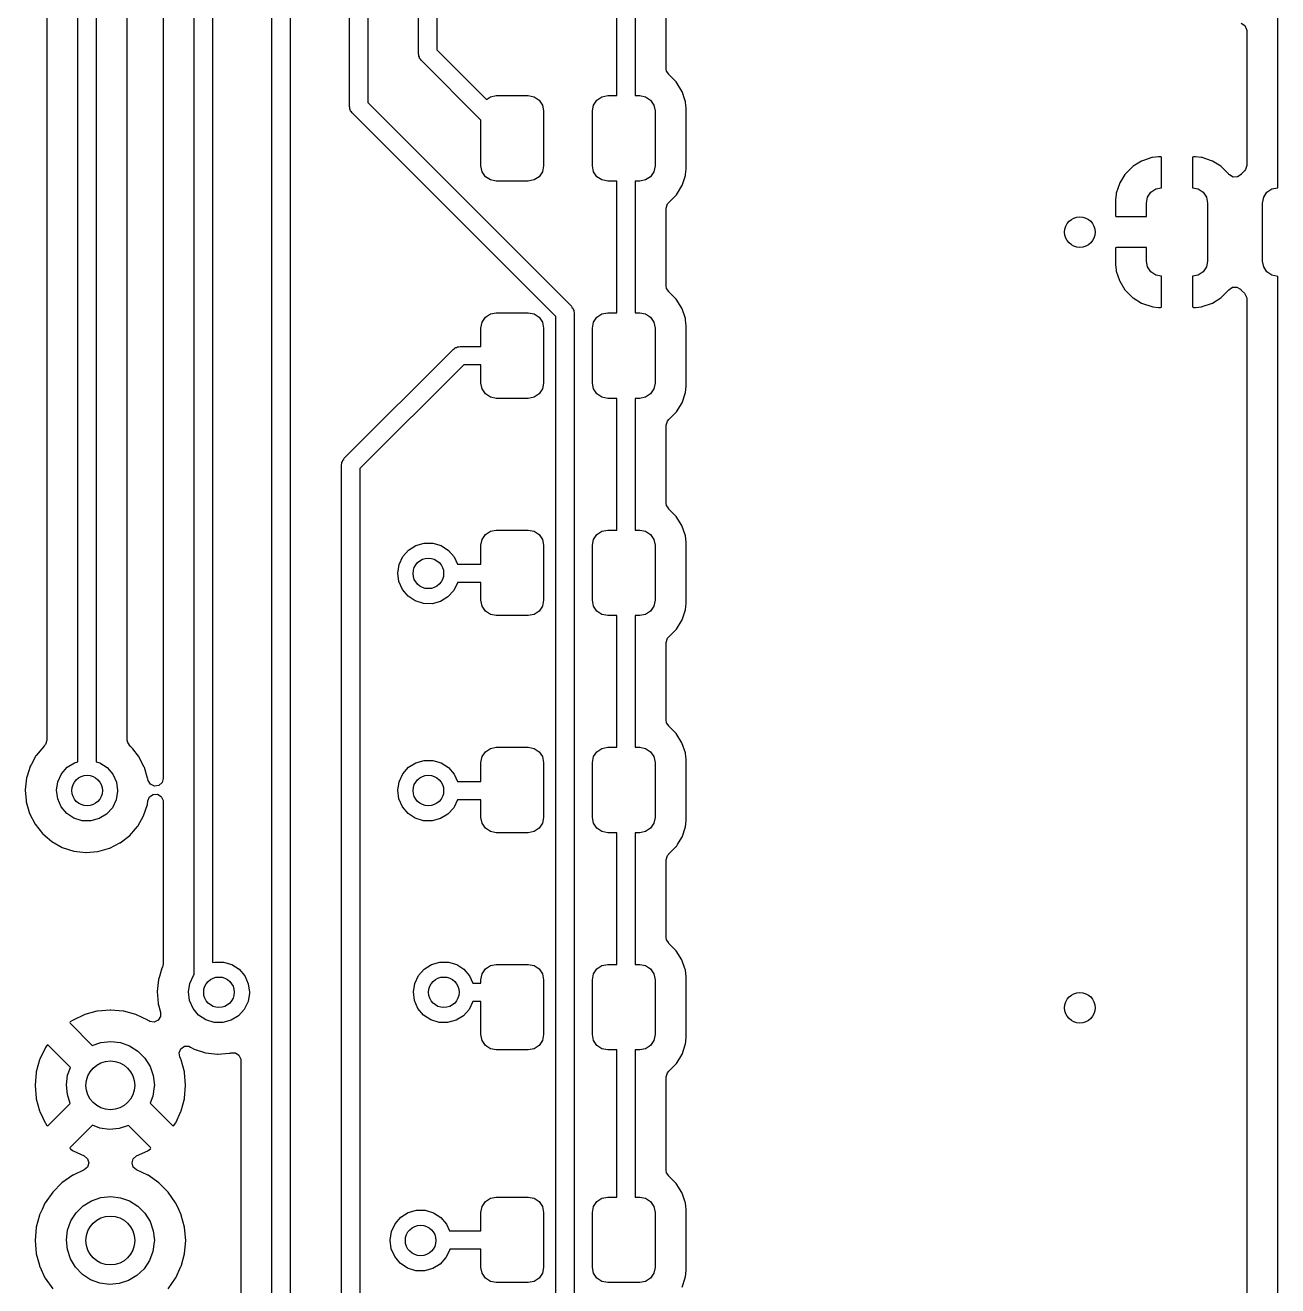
# Model space of a CAD drawing. Extents: x 41 to 172, y -227 to -42.
# Drawn here: x 83.7 to 104.2, y -174.73 to -154.09 of the extents above; entities that cross this region are included whole.
import ezdxf

# ---------------------------------------------------------------- set-up
doc = ezdxf.new("R2010")
doc.units = 0
doc.layers.add('BLACK', color=7, linetype='CONTINUOUS')

msp = doc.modelspace()

# ---------------------------------------------------------------- linework, layer by layer
at = {"layer": 'BLACK', "linetype": 'CONTINUOUS'}
for p, q in [((87.734, -183.261), (87.734, -127.253)), ((88.034, -127.283), (88.034, -183.199)), ((89.004, -155.423), (89.004, -131.051)), ((89.304, -130.967), (89.304, -155.36)), ((84.559, -166.152), (84.559, -134.584)), ((84.859, -134.584), (84.859, -166.152)), ((84.0505, -134.934), (84.0505, -165.799)), ((85.3675, -165.801), (85.3675, -134.937)), ((86.464, -169.636), (86.464, -136.3)), ((86.764, -136.385), (86.764, -169.441)), ((85.9555, -136.567), (85.9555, -166.425)), ((104.205, -156.755), (104.205, -149.619)), ((90.134, -154.559), (90.134, -151.772)), ((90.434, -151.71), (90.434, -154.497)), ((93.383, -155.246), (93.383, -153.09)), ((93.683, -153.09), (93.683, -155.246)), ((94.1915, -154.805), (94.1915, -153.531)), ((103.606, -154.059), (103.666, -154.098)), ((103.666, -154.098), (103.695, -154.162)), ((103.695, -154.162), (103.697, -154.18)), ((103.697, -154.18), (103.697, -156.389)), ((90.1391, -154.579), (90.134, -154.559)), ((90.1391, -154.598), (90.1391, -154.579)), ((90.434, -154.497), (91.246, -155.309)), ((90.149, -154.615), (90.1391, -154.598)), ((90.1541, -154.634), (90.149, -154.615)), ((90.168, -154.648), (90.1541, -154.634)), ((90.1779, -154.666), (90.168, -154.648)), ((91.158, -155.646), (90.1779, -154.666)), ((94.1983, -154.846), (94.1915, -154.805)), ((94.2329, -154.895), (94.1983, -154.846)), ((94.2313, -154.897), (94.2329, -154.895)), ((94.3565, -155.022), (94.2313, -154.897)), ((94.4496, -155.172), (94.3565, -155.022)), ((94.4519, -155.179), (94.4496, -155.172)), ((94.498, -155.317), (94.4519, -155.179)), ((89.304, -155.36), (92.6386, -158.695)), ((91.246, -155.309), (91.3123, -155.265)), ((91.3123, -155.265), (91.408, -155.246)), ((91.408, -155.246), (91.933, -155.246)), ((91.933, -155.246), (92.0287, -155.265)), ((92.0287, -155.265), (92.1098, -155.319)), ((92.1098, -155.319), (92.164, -155.4)), ((92.164, -155.4), (92.183, -155.496)), ((92.983, -155.496), (93.002, -155.4)), ((93.002, -155.4), (93.0562, -155.319)), ((93.0562, -155.319), (93.1373, -155.265)), ((93.1373, -155.265), (93.233, -155.246)), ((93.233, -155.246), (93.383, -155.246)), ((93.683, -155.246), (93.758, -155.246)), ((93.758, -155.246), (93.8537, -155.265)), ((93.8537, -155.265), (93.9348, -155.319)), ((93.9348, -155.319), (93.989, -155.4)), ((93.989, -155.4), (94.008, -155.496)), ((94.5055, -155.34), (94.498, -155.317)), ((94.5062, -155.347), (94.5055, -155.34)), ((94.5133, -155.414), (94.5062, -155.347)), ((94.5062, -155.347), (94.5062, -155.347)), ((89.0091, -155.442), (89.004, -155.423)), ((89.0091, -155.461), (89.0091, -155.442)), ((89.019, -155.479), (89.0091, -155.461)), ((89.0241, -155.498), (89.019, -155.479)), ((89.0381, -155.512), (89.0241, -155.498)), ((89.0479, -155.529), (89.0381, -155.512)), ((92.3825, -158.863), (89.0479, -155.529)), ((92.183, -155.496), (92.183, -156.396)), ((92.983, -156.396), (92.983, -155.496)), ((94.008, -155.496), (94.008, -156.396)), ((94.5165, -155.446), (94.5133, -155.414)), ((94.5165, -156.446), (94.5165, -155.446)), ((91.158, -156.396), (91.158, -155.646)), ((91.177, -156.492), (91.158, -156.396)), ((92.183, -156.396), (92.164, -156.492)), ((93.002, -156.492), (92.983, -156.396)), ((94.008, -156.396), (93.989, -156.492)), ((101.826, -156.412), (101.711, -156.527)), ((101.837, -156.403), (101.826, -156.412)), ((101.975, -156.318), (101.837, -156.403)), ((101.988, -156.312), (101.975, -156.318)), ((102.142, -156.26), (101.988, -156.312)), ((102.156, -156.257), (102.142, -156.26)), ((102.251, -156.247), (102.156, -156.257)), ((102.258, -156.247), (102.251, -156.247)), ((102.287, -156.247), (102.258, -156.247)), ((102.295, -156.249), (102.287, -156.247)), ((102.297, -156.25), (102.295, -156.249)), ((102.301, -156.265), (102.297, -156.25)), ((102.301, -156.756), (102.301, -156.265)), ((102.811, -156.253), (102.809, -156.261)), ((102.809, -156.261), (102.809, -156.756)), ((102.812, -156.251), (102.811, -156.253)), ((102.827, -156.247), (102.812, -156.251)), ((102.852, -156.247), (102.827, -156.247)), ((102.859, -156.247), (102.852, -156.247)), ((102.953, -156.257), (102.859, -156.247)), ((102.966, -156.26), (102.953, -156.257)), ((103.121, -156.311), (102.966, -156.26)), ((103.134, -156.317), (103.121, -156.311)), ((103.272, -156.402), (103.134, -156.317)), ((103.283, -156.411), (103.272, -156.402)), ((103.398, -156.526), (103.283, -156.411)), ((103.697, -156.389), (103.676, -156.457)), ((91.2312, -156.573), (91.177, -156.492)), ((91.3123, -156.627), (91.2312, -156.573)), ((91.408, -156.646), (91.3123, -156.627)), ((91.933, -156.646), (91.408, -156.646)), ((92.0287, -156.627), (91.933, -156.646)), ((92.1098, -156.573), (92.0287, -156.627)), ((92.164, -156.492), (92.1098, -156.573)), ((93.0562, -156.573), (93.002, -156.492)), ((93.1373, -156.627), (93.0562, -156.573)), ((93.233, -156.646), (93.1373, -156.627)), ((93.383, -156.646), (93.233, -156.646)), ((93.383, -158.802), (93.383, -156.646)), ((93.758, -156.646), (93.683, -156.646)), ((93.683, -156.646), (93.683, -158.802)), ((93.8537, -156.627), (93.758, -156.646)), ((93.9348, -156.573), (93.8537, -156.627)), ((93.989, -156.492), (93.9348, -156.573)), ((94.4501, -156.719), (94.5058, -156.551)), ((94.5058, -156.551), (94.5072, -156.537)), ((94.5072, -156.537), (94.5162, -156.45)), ((94.5162, -156.45), (94.5165, -156.446)), ((101.702, -156.538), (101.617, -156.676)), ((101.711, -156.527), (101.702, -156.538)), ((103.406, -156.536), (103.398, -156.526)), ((103.413, -156.544), (103.406, -156.536)), ((103.475, -156.58), (103.413, -156.544)), ((103.546, -156.577), (103.475, -156.58)), ((103.603, -156.536), (103.546, -156.577)), ((103.606, -156.532), (103.603, -156.536)), ((103.66, -156.478), (103.606, -156.532)), ((103.676, -156.457), (103.66, -156.478)), ((94.3573, -156.869), (94.3739, -156.842)), ((94.3739, -156.842), (94.4463, -156.725)), ((94.4463, -156.725), (94.4501, -156.719)), ((94.4463, -156.725), (94.4463, -156.725)), ((101.56, -156.844), (101.557, -156.857)), ((101.611, -156.689), (101.56, -156.844)), ((101.617, -156.676), (101.611, -156.689)), ((102.074, -156.909), (102.128, -156.828)), ((102.128, -156.828), (102.209, -156.774)), ((102.209, -156.774), (102.301, -156.756)), ((102.809, -156.756), (102.901, -156.774)), ((102.901, -156.774), (102.982, -156.828)), ((102.982, -156.828), (103.036, -156.909)), ((103.974, -156.909), (104.028, -156.828)), ((104.028, -156.828), (104.109, -156.774)), ((104.109, -156.774), (104.205, -156.755)), ((94.1915, -157.087), (94.2115, -157.019)), ((94.2115, -157.019), (94.2329, -156.995)), ((94.2323, -156.994), (94.3521, -156.874)), ((94.2329, -156.995), (94.2323, -156.994)), ((94.3521, -156.874), (94.3573, -156.869)), ((101.557, -156.857), (101.547, -156.951)), ((101.547, -156.951), (101.547, -156.958)), ((101.547, -156.958), (101.547, -157.208)), ((102.055, -157.005), (102.074, -156.909)), ((102.055, -157.226), (102.055, -157.005)), ((103.036, -156.909), (103.055, -157.005)), ((103.055, -157.005), (103.055, -157.955)), ((103.955, -157.005), (103.974, -156.909)), ((103.955, -157.955), (103.955, -157.005)), ((94.1915, -158.361), (94.1915, -157.087)), ((101.547, -157.208), (101.551, -157.223)), ((101.551, -157.223), (101.553, -157.224)), ((101.553, -157.224), (101.561, -157.226)), ((101.561, -157.226), (102.055, -157.226)), ((101.549, -157.74), (101.547, -157.748)), ((101.547, -157.748), (101.547, -158.002)), ((101.55, -157.738), (101.549, -157.74)), ((101.565, -157.734), (101.55, -157.738)), ((102.055, -157.734), (101.565, -157.734)), ((102.055, -157.955), (102.055, -157.734)), ((101.547, -158.002), (101.547, -158.009)), ((101.547, -158.009), (101.557, -158.104)), ((102.074, -158.051), (102.055, -157.955)), ((102.128, -158.132), (102.074, -158.051)), ((103.036, -158.051), (102.982, -158.132)), ((103.055, -157.955), (103.036, -158.051)), ((103.974, -158.051), (103.955, -157.955)), ((104.028, -158.132), (103.974, -158.051)), ((101.557, -158.104), (101.56, -158.118)), ((101.56, -158.118), (101.612, -158.272)), ((101.612, -158.272), (101.618, -158.285)), ((101.618, -158.285), (101.703, -158.423)), ((102.209, -158.186), (102.128, -158.132)), ((102.301, -158.204), (102.209, -158.186)), ((102.301, -158.699), (102.301, -158.204)), ((102.901, -158.186), (102.809, -158.204)), ((102.809, -158.204), (102.809, -158.695)), ((102.982, -158.132), (102.901, -158.186)), ((104.109, -158.186), (104.028, -158.132)), ((104.205, -158.205), (104.109, -158.186)), ((104.205, -179.047), (104.205, -158.205)), ((94.1983, -158.402), (94.1915, -158.361)), ((94.2329, -158.451), (94.1983, -158.402)), ((94.2313, -158.453), (94.2329, -158.451)), ((94.3565, -158.578), (94.2313, -158.453)), ((101.703, -158.423), (101.712, -158.434)), ((101.712, -158.434), (101.827, -158.549)), ((103.284, -158.548), (103.399, -158.433)), ((103.399, -158.433), (103.406, -158.424)), ((103.406, -158.424), (103.464, -158.383)), ((103.464, -158.383), (103.535, -158.38)), ((103.535, -158.38), (103.596, -158.416)), ((103.596, -158.416), (103.603, -158.423)), ((103.603, -158.423), (103.607, -158.429)), ((103.607, -158.429), (103.612, -158.435)), ((103.612, -158.435), (103.66, -158.482)), ((103.66, -158.482), (103.694, -158.545)), ((92.6386, -158.695), (92.6485, -158.712)), ((94.4496, -158.728), (94.3565, -158.578)), ((101.827, -158.549), (101.838, -158.558)), ((101.838, -158.558), (101.976, -158.643)), ((101.976, -158.643), (101.989, -158.649)), ((101.989, -158.649), (102.144, -158.7)), ((102.144, -158.7), (102.157, -158.703)), ((102.157, -158.703), (102.251, -158.713)), ((102.283, -158.713), (102.298, -158.709)), ((102.298, -158.709), (102.299, -158.707)), ((102.299, -158.707), (102.301, -158.699)), ((102.809, -158.695), (102.813, -158.71)), ((102.813, -158.71), (102.815, -158.711)), ((102.859, -158.713), (102.954, -158.703)), ((102.954, -158.703), (102.968, -158.7)), ((102.968, -158.7), (103.122, -158.648)), ((103.122, -158.648), (103.135, -158.642)), ((103.135, -158.642), (103.273, -158.557)), ((103.273, -158.557), (103.284, -158.548)), ((103.694, -158.545), (103.697, -158.571)), ((103.697, -158.571), (103.697, -178.296)), ((91.177, -158.956), (91.2312, -158.875)), ((91.2312, -158.875), (91.3123, -158.821)), ((91.3123, -158.821), (91.408, -158.802)), ((91.408, -158.802), (91.933, -158.802)), ((91.933, -158.802), (92.0287, -158.821)), ((92.0287, -158.821), (92.1098, -158.875)), ((92.1098, -158.875), (92.164, -158.956)), ((92.3825, -175.718), (92.3825, -158.863)), ((92.6485, -158.712), (92.6624, -158.726)), ((92.6624, -158.726), (92.6675, -158.745)), ((92.6675, -158.745), (92.6774, -158.762)), ((92.6774, -158.762), (92.6774, -158.782)), ((92.6774, -158.782), (92.6825, -158.801)), ((92.6825, -158.801), (92.6825, -175.655)), ((93.002, -158.956), (93.0562, -158.875)), ((93.0562, -158.875), (93.1373, -158.821)), ((93.1373, -158.821), (93.233, -158.802)), ((93.233, -158.802), (93.383, -158.802)), ((93.683, -158.802), (93.758, -158.802)), ((93.758, -158.802), (93.8537, -158.821)), ((93.8537, -158.821), (93.9348, -158.875)), ((93.9348, -158.875), (93.989, -158.956)), ((94.4519, -158.735), (94.4496, -158.728)), ((94.5002, -158.88), (94.4519, -158.735)), ((94.5055, -158.896), (94.5002, -158.88)), ((94.5062, -158.903), (94.5055, -158.896)), ((94.5146, -158.983), (94.5062, -158.903)), ((94.5062, -158.903), (94.5062, -158.903)), ((102.251, -158.713), (102.258, -158.713)), ((102.258, -158.713), (102.283, -158.713)), ((102.815, -158.711), (102.823, -158.713)), ((102.823, -158.713), (102.852, -158.713)), ((102.852, -158.713), (102.859, -158.713)), ((91.158, -159.052), (91.177, -158.956)), ((91.158, -159.352), (91.158, -159.052)), ((92.164, -158.956), (92.183, -159.052)), ((92.183, -159.052), (92.183, -159.952)), ((92.983, -159.052), (93.002, -158.956)), ((92.983, -159.952), (92.983, -159.052)), ((93.989, -158.956), (94.008, -159.052)), ((94.008, -159.052), (94.008, -159.952)), ((94.5165, -159.002), (94.5146, -158.983)), ((94.5165, -160.002), (94.5165, -159.002)), ((88.9209, -161.184), (90.7089, -159.396)), ((90.7089, -159.396), (90.726, -159.386)), ((90.726, -159.386), (90.74, -159.372)), ((90.74, -159.372), (90.7591, -159.367)), ((90.7591, -159.367), (90.7762, -159.357)), ((90.7762, -159.357), (90.7959, -159.357)), ((90.7959, -159.357), (90.815, -159.352)), ((90.815, -159.352), (91.158, -159.352)), ((90.8771, -159.652), (89.177, -161.352)), ((91.158, -159.652), (90.8771, -159.652)), ((91.158, -159.952), (91.158, -159.652)), ((91.177, -160.048), (91.158, -159.952)), ((91.2312, -160.129), (91.177, -160.048)), ((91.3123, -160.183), (91.2312, -160.129)), ((92.1098, -160.129), (92.0287, -160.183)), ((92.164, -160.048), (92.1098, -160.129)), ((92.183, -159.952), (92.164, -160.048)), ((93.002, -160.048), (92.983, -159.952)), ((93.0562, -160.129), (93.002, -160.048)), ((93.1373, -160.183), (93.0562, -160.129)), ((93.9348, -160.129), (93.8537, -160.183)), ((93.989, -160.048), (93.9348, -160.129)), ((94.008, -159.952), (93.989, -160.048)), ((94.4501, -160.275), (94.5058, -160.107)), ((94.5058, -160.107), (94.5165, -160.002)), ((91.408, -160.202), (91.3123, -160.183)), ((91.933, -160.202), (91.408, -160.202)), ((92.0287, -160.183), (91.933, -160.202)), ((93.233, -160.202), (93.1373, -160.183)), ((93.383, -160.202), (93.233, -160.202)), ((93.383, -162.358), (93.383, -160.202)), ((93.758, -160.202), (93.683, -160.202)), ((93.683, -160.202), (93.683, -162.358)), ((93.8537, -160.183), (93.758, -160.202)), ((94.3573, -160.425), (94.4501, -160.275)), ((94.2115, -160.575), (94.2329, -160.551)), ((94.2323, -160.55), (94.3521, -160.43)), ((94.2329, -160.551), (94.2323, -160.55)), ((94.3521, -160.43), (94.3573, -160.425)), ((94.1915, -160.643), (94.2115, -160.575)), ((94.1915, -161.917), (94.1915, -160.643)), ((88.9111, -161.201), (88.9209, -161.184)), ((88.877, -161.29), (88.8821, -161.271)), ((88.877, -178.344), (88.877, -161.29)), ((88.8821, -161.251), (88.892, -161.234)), ((88.8821, -161.271), (88.8821, -161.251)), ((88.892, -161.234), (88.8971, -161.215)), ((88.8971, -161.215), (88.9111, -161.201)), ((89.177, -161.352), (89.177, -178.344)), ((94.1983, -161.958), (94.1915, -161.917)), ((94.2329, -162.007), (94.1983, -161.958)), ((94.2313, -162.009), (94.2329, -162.007)), ((94.3565, -162.134), (94.2313, -162.009)), ((94.4496, -162.284), (94.3565, -162.134)), ((91.2312, -162.431), (91.3123, -162.377)), ((91.3123, -162.377), (91.408, -162.358)), ((91.408, -162.358), (91.933, -162.358)), ((91.933, -162.358), (92.0287, -162.377)), ((92.0287, -162.377), (92.1098, -162.431)), ((93.0562, -162.431), (93.1373, -162.377)), ((93.1373, -162.377), (93.233, -162.358)), ((93.233, -162.358), (93.383, -162.358)), ((93.683, -162.358), (93.758, -162.358)), ((93.758, -162.358), (93.8537, -162.377)), ((93.8537, -162.377), (93.9348, -162.431)), ((94.5055, -162.452), (94.4496, -162.284)), ((89.9729, -162.687), (90.0928, -162.612)), ((90.0928, -162.612), (90.2291, -162.573)), ((90.2291, -162.573), (90.3709, -162.573)), ((90.3709, -162.573), (90.5067, -162.614)), ((90.5067, -162.614), (90.6257, -162.691)), ((91.158, -162.608), (91.177, -162.512)), ((91.158, -162.918), (91.158, -162.608)), ((91.177, -162.512), (91.2312, -162.431)), ((92.1098, -162.431), (92.164, -162.512)), ((92.164, -162.512), (92.183, -162.608)), ((92.183, -162.608), (92.183, -163.508)), ((92.983, -162.608), (93.002, -162.512)), ((92.983, -163.508), (92.983, -162.608)), ((93.002, -162.512), (93.0562, -162.431)), ((93.9348, -162.431), (93.989, -162.512)), ((93.989, -162.512), (94.008, -162.608)), ((94.008, -162.608), (94.008, -163.508)), ((94.5165, -162.558), (94.5055, -162.452)), ((94.5165, -163.558), (94.5165, -162.558)), ((89.8188, -162.922), (89.8791, -162.793)), ((89.8791, -162.793), (89.9729, -162.687)), ((90.6257, -162.691), (90.7182, -162.799)), ((90.7182, -162.799), (90.7725, -162.918)), ((89.797, -163.062), (89.8188, -162.922)), ((90.7725, -162.918), (91.158, -162.918)), ((89.8154, -163.202), (89.797, -163.062)), ((89.8725, -163.332), (89.8154, -163.202)), ((90.7733, -163.22), (90.7115, -163.348)), ((90.7737, -163.218), (90.7733, -163.22)), ((91.158, -163.218), (90.7737, -163.218)), ((91.158, -163.508), (91.158, -163.218)), ((89.9637, -163.441), (89.8725, -163.332)), ((90.0817, -163.519), (89.9637, -163.441)), ((90.6164, -163.453), (90.4956, -163.527)), ((90.7115, -163.348), (90.6164, -163.453)), ((90.2171, -163.562), (90.0817, -163.519)), ((90.3588, -163.564), (90.2171, -163.562)), ((90.4956, -163.527), (90.3588, -163.564)), ((91.177, -163.604), (91.158, -163.508)), ((91.2312, -163.685), (91.177, -163.604)), ((92.164, -163.604), (92.1098, -163.685)), ((92.183, -163.508), (92.164, -163.604)), ((93.002, -163.604), (92.983, -163.508)), ((93.0562, -163.685), (93.002, -163.604)), ((93.989, -163.604), (93.9348, -163.685)), ((94.008, -163.508), (93.989, -163.604)), ((94.4501, -163.831), (94.5058, -163.663)), ((94.5058, -163.663), (94.5165, -163.558)), ((91.3123, -163.739), (91.2312, -163.685)), ((91.408, -163.758), (91.3123, -163.739)), ((91.933, -163.758), (91.408, -163.758)), ((92.0287, -163.739), (91.933, -163.758)), ((92.1098, -163.685), (92.0287, -163.739)), ((93.1373, -163.739), (93.0562, -163.685)), ((93.233, -163.758), (93.1373, -163.739)), ((93.383, -163.758), (93.233, -163.758)), ((93.383, -165.914), (93.383, -163.758)), ((93.758, -163.758), (93.683, -163.758)), ((93.683, -163.758), (93.683, -165.914)), ((93.8537, -163.739), (93.758, -163.758)), ((93.9348, -163.685), (93.8537, -163.739)), ((94.3573, -163.981), (94.4501, -163.831)), ((94.2323, -164.106), (94.3521, -163.986)), ((94.3521, -163.986), (94.3573, -163.981)), ((94.1915, -164.199), (94.2115, -164.131)), ((94.1915, -165.473), (94.1915, -164.199)), ((94.2115, -164.131), (94.2329, -164.107)), ((94.2329, -164.107), (94.2323, -164.106)), ((94.1983, -165.514), (94.1915, -165.473)), ((94.2329, -165.563), (94.1983, -165.514)), ((94.2313, -165.565), (94.2329, -165.563)), ((94.3565, -165.69), (94.2313, -165.565)), ((94.4496, -165.84), (94.3565, -165.69)), ((84, -165.9), (83.8728, -166.051)), ((84.0048, -165.896), (84, -165.9)), ((84.0092, -165.892), (84.0048, -165.896)), ((84.0305, -165.867), (84.0087, -165.891)), ((84.0087, -165.891), (84.0092, -165.892)), ((84.0505, -165.799), (84.0305, -165.867)), ((85.3734, -165.839), (85.3675, -165.801)), ((85.4132, -165.898), (85.3734, -165.839)), ((85.4187, -165.902), (85.4132, -165.898)), ((85.4281, -165.91), (85.4187, -165.902)), ((85.432, -165.915), (85.4281, -165.91)), ((85.4554, -165.943), (85.432, -165.915)), ((85.432, -165.915), (85.432, -165.915)), ((91.2312, -165.987), (91.3123, -165.933)), ((91.3123, -165.933), (91.408, -165.914)), ((91.408, -165.914), (91.933, -165.914)), ((91.933, -165.914), (92.0287, -165.933)), ((92.0287, -165.933), (92.1098, -165.987)), ((93.0562, -165.987), (93.1373, -165.933)), ((93.1373, -165.933), (93.233, -165.914)), ((93.233, -165.914), (93.383, -165.914)), ((93.683, -165.914), (93.758, -165.914)), ((93.758, -165.914), (93.8537, -165.933)), ((93.8537, -165.933), (93.9348, -165.987)), ((94.5055, -166.008), (94.4496, -165.84)), ((83.8699, -166.057), (83.7911, -166.2)), ((83.8728, -166.051), (83.8699, -166.057)), ((83.8699, -166.057), (83.8699, -166.057)), ((85.5531, -166.063), (85.4554, -165.943)), ((85.6459, -166.238), (85.5531, -166.063)), ((90.0928, -166.168), (90.2291, -166.129)), ((90.2291, -166.129), (90.3709, -166.129)), ((90.3709, -166.129), (90.5067, -166.17)), ((91.158, -166.164), (91.177, -166.068)), ((91.177, -166.068), (91.2312, -165.987)), ((92.1098, -165.987), (92.164, -166.068)), ((92.164, -166.068), (92.183, -166.164)), ((92.983, -166.164), (93.002, -166.068)), ((93.002, -166.068), (93.0562, -165.987)), ((93.9348, -165.987), (93.989, -166.068)), ((93.989, -166.068), (94.008, -166.164)), ((94.5062, -166.015), (94.5055, -166.008)), ((94.5113, -166.063), (94.5062, -166.015)), ((94.5062, -166.015), (94.5062, -166.015)), ((94.5165, -166.114), (94.5113, -166.063)), ((94.5165, -167.114), (94.5165, -166.114)), ((83.7757, -166.231), (83.7264, -166.386)), ((83.7776, -166.225), (83.7757, -166.231)), ((83.7757, -166.231), (83.7757, -166.231)), ((83.7911, -166.2), (83.7776, -166.225)), ((84.2911, -166.349), (84.3849, -166.243)), ((84.3849, -166.243), (84.5048, -166.168)), ((84.5048, -166.168), (84.559, -166.152)), ((84.859, -166.152), (84.9187, -166.17)), ((84.9187, -166.17), (85.0377, -166.247)), ((85.0377, -166.247), (85.1302, -166.355)), ((85.6477, -166.244), (85.6459, -166.238)), ((85.7005, -166.419), (85.6477, -166.244)), ((89.8791, -166.349), (89.9729, -166.243)), ((89.9729, -166.243), (90.0928, -166.168)), ((90.5067, -166.17), (90.6257, -166.247)), ((90.6257, -166.247), (90.7182, -166.355)), ((91.158, -166.474), (91.158, -166.164)), ((92.183, -166.164), (92.183, -167.064)), ((92.983, -167.064), (92.983, -166.164)), ((94.008, -166.164), (94.008, -167.064)), ((83.7178, -166.413), (83.6957, -166.61)), ((83.7264, -166.386), (83.7178, -166.413)), ((84.209, -166.618), (84.2308, -166.478)), ((84.2308, -166.478), (84.2911, -166.349)), ((85.1302, -166.355), (85.1889, -166.484)), ((85.1889, -166.484), (85.209, -166.624)), ((85.7031, -166.427), (85.7005, -166.419)), ((85.7037, -166.433), (85.7031, -166.427)), ((85.7041, -166.438), (85.7037, -166.433)), ((85.7037, -166.433), (85.7037, -166.433)), ((85.7086, -166.461), (85.7041, -166.438)), ((85.747, -166.521), (85.7086, -166.461)), ((85.8116, -166.55), (85.747, -166.521)), ((85.8818, -166.54), (85.8116, -166.55)), ((85.9355, -166.493), (85.8818, -166.54)), ((85.9555, -166.425), (85.9355, -166.493)), ((89.797, -166.618), (89.8188, -166.478)), ((89.8188, -166.478), (89.8791, -166.349)), ((90.7182, -166.355), (90.7725, -166.474)), ((90.7725, -166.474), (91.158, -166.474)), ((83.6957, -166.61), (83.6969, -166.624)), ((83.6969, -166.624), (83.7102, -166.782)), ((84.2274, -166.758), (84.209, -166.618)), ((84.2845, -166.888), (84.2274, -166.758)), ((85.2089, -166.636), (85.1853, -166.776)), ((85.209, -166.624), (85.2089, -166.636)), ((85.7045, -166.791), (85.7329, -166.726)), ((85.7329, -166.726), (85.7919, -166.686)), ((85.7919, -166.686), (85.8629, -166.685)), ((85.8629, -166.685), (85.9233, -166.722)), ((85.9233, -166.722), (85.9539, -166.786)), ((89.8154, -166.758), (89.797, -166.618)), ((89.8725, -166.888), (89.8154, -166.758)), ((83.7102, -166.782), (83.7123, -166.807)), ((83.7123, -166.807), (83.7668, -166.997)), ((84.3757, -166.997), (84.2845, -166.888)), ((85.1235, -166.904), (85.0284, -167.009)), ((85.1853, -166.776), (85.1235, -166.904)), ((85.6348, -167.036), (85.6972, -166.849)), ((85.6972, -166.849), (85.7045, -166.791)), ((85.9539, -166.786), (85.9555, -166.807)), ((85.9555, -166.807), (85.9555, -169.46)), ((89.9637, -166.997), (89.8725, -166.888)), ((90.7115, -166.904), (90.6164, -167.009)), ((90.7733, -166.776), (90.7115, -166.904)), ((90.7737, -166.774), (90.7733, -166.776)), ((91.158, -166.774), (90.7737, -166.774)), ((91.158, -167.064), (91.158, -166.774)), ((83.7668, -166.997), (83.8572, -167.173)), ((84.4937, -167.075), (84.3757, -166.997)), ((84.6291, -167.118), (84.4937, -167.075)), ((84.7708, -167.12), (84.6291, -167.118)), ((84.9076, -167.083), (84.7708, -167.12)), ((85.0284, -167.009), (84.9076, -167.083)), ((85.5371, -167.208), (85.6348, -167.036)), ((90.0817, -167.075), (89.9637, -166.997)), ((90.2171, -167.118), (90.0817, -167.075)), ((90.3588, -167.12), (90.2171, -167.118)), ((90.4956, -167.083), (90.3588, -167.12)), ((90.6164, -167.009), (90.4956, -167.083)), ((91.177, -167.16), (91.158, -167.064)), ((91.2312, -167.241), (91.177, -167.16)), ((92.164, -167.16), (92.1098, -167.241)), ((92.183, -167.064), (92.164, -167.16)), ((93.002, -167.16), (92.983, -167.064)), ((93.0562, -167.241), (93.002, -167.16)), ((93.989, -167.16), (93.9348, -167.241)), ((94.008, -167.064), (93.989, -167.16)), ((94.5058, -167.219), (94.5165, -167.114)), ((83.8572, -167.173), (83.98, -167.328)), ((83.98, -167.328), (83.9847, -167.332)), ((83.9847, -167.332), (83.9847, -167.332)), ((83.9847, -167.332), (84.0564, -167.393)), ((85.252, -167.48), (85.4078, -167.358)), ((85.4078, -167.358), (85.5015, -167.249)), ((85.5015, -167.249), (85.533, -167.213)), ((85.533, -167.213), (85.5331, -167.213)), ((85.5331, -167.213), (85.5371, -167.208)), ((91.3123, -167.295), (91.2312, -167.241)), ((91.408, -167.314), (91.3123, -167.295)), ((91.933, -167.314), (91.408, -167.314)), ((92.0287, -167.295), (91.933, -167.314)), ((92.1098, -167.241), (92.0287, -167.295)), ((93.1373, -167.295), (93.0562, -167.241)), ((93.233, -167.314), (93.1373, -167.295)), ((93.383, -167.314), (93.233, -167.314)), ((93.383, -169.47), (93.383, -167.314)), ((93.758, -167.314), (93.683, -167.314)), ((93.683, -167.314), (93.683, -169.47)), ((93.8537, -167.295), (93.758, -167.314)), ((93.9348, -167.241), (93.8537, -167.295)), ((94.4501, -167.387), (94.5058, -167.219)), ((84.0564, -167.393), (84.1307, -167.456)), ((84.1307, -167.456), (84.3033, -167.553)), ((84.3033, -167.553), (84.4914, -167.614)), ((84.885, -167.622), (85.0755, -167.569)), ((85.0755, -167.569), (85.081, -167.566)), ((85.081, -167.566), (85.2465, -167.482)), ((85.081, -167.566), (85.081, -167.566)), ((85.2465, -167.482), (85.252, -167.48)), ((85.2465, -167.482), (85.2465, -167.482)), ((94.2323, -167.662), (94.3521, -167.542)), ((94.3521, -167.542), (94.3573, -167.537)), ((94.3573, -167.537), (94.3774, -167.505)), ((94.3774, -167.505), (94.4463, -167.393)), ((94.4463, -167.393), (94.4501, -167.387)), ((94.4463, -167.393), (94.4463, -167.393)), ((84.4914, -167.614), (84.6878, -167.637)), ((84.6878, -167.637), (84.6939, -167.637)), ((84.6939, -167.637), (84.8788, -167.622)), ((84.6939, -167.637), (84.6939, -167.637)), ((84.8788, -167.622), (84.8788, -167.622)), ((84.8788, -167.622), (84.885, -167.622)), ((94.1915, -167.755), (94.2115, -167.687)), ((94.1915, -169.029), (94.1915, -167.755)), ((94.2115, -167.687), (94.2329, -167.663)), ((94.2329, -167.663), (94.2323, -167.662)), ((94.1983, -169.07), (94.1915, -169.029)), ((94.2329, -169.119), (94.1983, -169.07)), ((94.2313, -169.121), (94.2329, -169.119)), ((94.3565, -169.246), (94.2313, -169.121)), ((86.764, -169.441), (86.8001, -169.431)), ((86.8001, -169.431), (86.9419, -169.431)), ((86.9419, -169.431), (87.0777, -169.472)), ((90.3468, -169.47), (90.4831, -169.431)), ((90.4831, -169.431), (90.6249, -169.431)), ((90.6249, -169.431), (90.7607, -169.472)), ((94.4496, -169.396), (94.3565, -169.246)), ((94.4593, -169.425), (94.4496, -169.396)), ((94.4911, -169.521), (94.4593, -169.425)), ((85.9347, -169.533), (85.8923, -169.666)), ((85.9366, -169.527), (85.9347, -169.533)), ((85.9347, -169.533), (85.9347, -169.533)), ((85.9399, -169.521), (85.9366, -169.527)), ((85.94, -169.52), (85.9399, -169.521)), ((85.942, -169.516), (85.94, -169.52)), ((85.9555, -169.46), (85.9413, -169.515)), ((85.9413, -169.515), (85.942, -169.516)), ((86.4501, -169.651), (86.464, -169.636)), ((87.0777, -169.472), (87.1967, -169.549)), ((87.1967, -169.549), (87.2892, -169.657)), ((90.1331, -169.651), (90.2269, -169.545)), ((90.2269, -169.545), (90.3468, -169.47)), ((90.7607, -169.472), (90.8797, -169.549)), ((90.8797, -169.549), (90.9722, -169.657)), ((91.158, -169.72), (91.177, -169.624)), ((91.177, -169.624), (91.2312, -169.543)), ((91.2312, -169.543), (91.3123, -169.489)), ((91.3123, -169.489), (91.408, -169.47)), ((91.408, -169.47), (91.933, -169.47)), ((91.933, -169.47), (92.0287, -169.489)), ((92.0287, -169.489), (92.1098, -169.543)), ((92.1098, -169.543), (92.164, -169.624)), ((92.164, -169.624), (92.183, -169.72)), ((92.983, -169.72), (93.002, -169.624)), ((93.002, -169.624), (93.0562, -169.543)), ((93.0562, -169.543), (93.1373, -169.489)), ((93.1373, -169.489), (93.233, -169.47)), ((93.233, -169.47), (93.383, -169.47)), ((93.683, -169.47), (93.758, -169.47)), ((93.758, -169.47), (93.8537, -169.489)), ((93.8537, -169.489), (93.9348, -169.543)), ((93.9348, -169.543), (93.989, -169.624)), ((93.989, -169.624), (94.008, -169.72)), ((94.5055, -169.564), (94.4911, -169.521)), ((94.5165, -169.67), (94.5055, -169.564)), ((85.8768, -169.715), (85.8547, -169.912)), ((85.8923, -169.666), (85.8768, -169.715)), ((86.368, -169.92), (86.3898, -169.78)), ((86.3898, -169.78), (86.4501, -169.651)), ((87.2892, -169.657), (87.3479, -169.786)), ((87.3479, -169.786), (87.368, -169.926)), ((90.051, -169.92), (90.0728, -169.78)), ((90.0728, -169.78), (90.1331, -169.651)), ((90.9722, -169.657), (91.0265, -169.776)), ((91.0265, -169.776), (91.158, -169.776)), ((91.158, -169.776), (91.158, -169.72)), ((92.183, -169.72), (92.183, -170.62)), ((92.983, -170.62), (92.983, -169.72)), ((94.008, -169.72), (94.008, -170.62)), ((94.5165, -170.67), (94.5165, -169.67)), ((85.8547, -169.912), (85.8713, -170.109)), ((86.3864, -170.06), (86.368, -169.92)), ((86.4435, -170.19), (86.3864, -170.06)), ((87.3679, -169.938), (87.3443, -170.078)), ((87.368, -169.926), (87.3679, -169.938)), ((90.0694, -170.06), (90.051, -169.92)), ((90.1265, -170.19), (90.0694, -170.06)), ((84.8706, -170.237), (84.6737, -170.29)), ((84.8814, -170.236), (84.8706, -170.237)), ((85.0845, -170.218), (84.8814, -170.236)), ((85.0955, -170.218), (85.0845, -170.218)), ((85.2986, -170.236), (85.0955, -170.218)), ((85.3094, -170.237), (85.2986, -170.236)), ((85.5063, -170.29), (85.3094, -170.237)), ((85.8713, -170.109), (85.873, -170.115)), ((85.873, -170.115), (85.9128, -170.254)), ((85.9128, -170.254), (85.9123, -170.325)), ((86.5347, -170.299), (86.4435, -170.19)), ((87.2825, -170.206), (87.1874, -170.311)), ((87.3443, -170.078), (87.2825, -170.206)), ((90.2177, -170.299), (90.1265, -170.19)), ((90.9655, -170.206), (90.8704, -170.311)), ((91.0273, -170.078), (90.9655, -170.206)), ((91.0277, -170.076), (91.0273, -170.078)), ((91.158, -170.076), (91.0277, -170.076)), ((91.158, -170.62), (91.158, -170.076)), ((84.4344, -170.41), (84.426, -170.42)), ((84.426, -170.42), (84.4331, -170.434)), ((84.4331, -170.434), (84.7941, -170.795)), ((84.4691, -170.386), (84.4344, -170.41)), ((84.4786, -170.38), (84.4691, -170.386)), ((84.6634, -170.294), (84.4786, -170.38)), ((84.6737, -170.29), (84.6634, -170.294)), ((85.5166, -170.294), (85.5063, -170.29)), ((85.7014, -170.38), (85.5166, -170.294)), ((85.7109, -170.386), (85.7014, -170.38)), ((85.7194, -170.392), (85.7109, -170.386)), ((85.7386, -170.403), (85.7194, -170.392)), ((85.8088, -170.413), (85.7386, -170.403)), ((85.8735, -170.384), (85.8088, -170.413)), ((85.9123, -170.325), (85.8735, -170.384)), ((86.6527, -170.377), (86.5347, -170.299)), ((86.7881, -170.42), (86.6527, -170.377)), ((86.9298, -170.422), (86.7881, -170.42)), ((87.0666, -170.385), (86.9298, -170.422)), ((87.1874, -170.311), (87.0666, -170.385)), ((90.3357, -170.377), (90.2177, -170.299)), ((90.4711, -170.42), (90.3357, -170.377)), ((90.6128, -170.422), (90.4711, -170.42)), ((90.7496, -170.385), (90.6128, -170.422)), ((90.8704, -170.311), (90.7496, -170.385)), ((91.177, -170.716), (91.158, -170.62)), ((92.183, -170.62), (92.164, -170.716)), ((93.002, -170.716), (92.983, -170.62)), ((94.008, -170.62), (93.989, -170.716)), ((94.5058, -170.775), (94.5165, -170.67)), ((84.0201, -170.839), (83.934, -171.023)), ((84.0256, -170.829), (84.0201, -170.839)), ((84.0494, -170.795), (84.0256, -170.829)), ((84.0614, -170.786), (84.0494, -170.795)), ((84.0731, -170.792), (84.0614, -170.786)), ((84.4359, -171.155), (84.0731, -170.792)), ((84.7941, -170.795), (84.9354, -170.747)), ((84.9354, -170.747), (85.095, -170.73)), ((85.095, -170.73), (85.2544, -170.749)), ((85.2544, -170.749), (85.4056, -170.803)), ((85.4056, -170.803), (85.5412, -170.889)), ((86.2176, -170.915), (86.2465, -170.85)), ((86.2465, -170.85), (86.306, -170.811)), ((86.306, -170.811), (86.377, -170.811)), ((86.377, -170.811), (86.4039, -170.822)), ((86.4039, -170.822), (86.4623, -170.855)), ((86.4623, -170.855), (86.6504, -170.916)), ((91.2312, -170.797), (91.177, -170.716)), ((91.3123, -170.851), (91.2312, -170.797)), ((91.408, -170.87), (91.3123, -170.851)), ((91.933, -170.87), (91.408, -170.87)), ((92.0287, -170.851), (91.933, -170.87)), ((92.1098, -170.797), (92.0287, -170.851)), ((92.164, -170.716), (92.1098, -170.797)), ((93.0562, -170.797), (93.002, -170.716)), ((93.1373, -170.851), (93.0562, -170.797)), ((93.233, -170.87), (93.1373, -170.851)), ((93.383, -170.87), (93.233, -170.87)), ((93.383, -173.28), (93.383, -170.87)), ((93.758, -170.87), (93.683, -170.87)), ((93.683, -170.87), (93.683, -173.28)), ((93.8537, -170.851), (93.758, -170.87)), ((93.9348, -170.797), (93.8537, -170.851)), ((93.989, -170.716), (93.9348, -170.797)), ((94.4501, -170.943), (94.5021, -170.786)), ((94.5021, -170.786), (94.5036, -170.781)), ((94.5036, -170.781), (94.5058, -170.775)), ((94.5036, -170.781), (94.5036, -170.781)), ((83.9302, -171.034), (83.8775, -171.231)), ((83.934, -171.023), (83.9302, -171.034)), ((85.5412, -170.889), (85.6543, -171.003)), ((85.6543, -171.003), (85.7393, -171.139)), ((86.2282, -170.985), (86.2176, -170.915)), ((86.246, -171.023), (86.2282, -170.985)), ((86.2498, -171.034), (86.246, -171.023)), ((86.3025, -171.231), (86.2498, -171.034)), ((86.6504, -170.916), (86.8468, -170.939)), ((86.8468, -170.939), (86.8529, -170.939)), ((86.8529, -170.939), (87.0378, -170.924)), ((86.8529, -170.939), (86.8529, -170.939)), ((87.0378, -170.924), (87.0378, -170.924)), ((87.0378, -170.924), (87.044, -170.924)), ((87.044, -170.924), (87.0499, -170.922)), ((87.0499, -170.922), (87.0656, -170.918)), ((87.0656, -170.918), (87.1366, -170.919)), ((87.1366, -170.919), (87.1958, -170.958)), ((87.1958, -170.958), (87.2244, -171.023)), ((87.2244, -171.023), (87.2255, -171.039)), ((87.2255, -171.039), (87.2255, -183.179)), ((94.3521, -171.098), (94.3573, -171.093)), ((94.3573, -171.093), (94.3683, -171.075)), ((94.3683, -171.075), (94.4463, -170.949)), ((94.4463, -170.949), (94.4501, -170.943)), ((94.4463, -170.949), (94.4463, -170.949)), ((83.8756, -171.241), (83.8578, -171.445)), ((83.8775, -171.231), (83.8756, -171.241)), ((84.3701, -171.44), (84.3902, -171.281)), ((84.3902, -171.281), (84.4359, -171.155)), ((85.7393, -171.139), (85.7921, -171.29)), ((85.7921, -171.29), (85.81, -171.45)), ((86.3044, -171.241), (86.3025, -171.231)), ((86.3222, -171.445), (86.3044, -171.241)), ((94.1915, -171.311), (94.2115, -171.243)), ((94.2115, -171.243), (94.2329, -171.219)), ((94.2323, -171.218), (94.3521, -171.098)), ((94.2329, -171.219), (94.2323, -171.218)), ((83.8578, -171.445), (83.8578, -171.455)), ((83.8578, -171.455), (83.8756, -171.659)), ((84.3857, -171.6), (84.3701, -171.44)), ((85.8097, -171.47), (85.7874, -171.629)), ((85.81, -171.45), (85.8097, -171.47)), ((86.3044, -171.659), (86.3222, -171.455)), ((86.3222, -171.455), (86.3222, -171.445)), ((94.1915, -172.839), (94.1915, -171.311)), ((83.8756, -171.659), (83.8775, -171.669)), ((83.8775, -171.669), (83.9302, -171.866)), ((84.4345, -171.746), (84.3857, -171.6)), ((85.7874, -171.629), (85.7436, -171.744)), ((86.2498, -171.866), (86.3025, -171.669)), ((86.3025, -171.669), (86.3044, -171.659)), ((83.9302, -171.866), (83.934, -171.877)), ((83.934, -171.877), (84.0201, -172.061)), ((84.0739, -172.107), (84.4345, -171.746)), ((85.7436, -171.744), (86.1068, -172.108)), ((86.1599, -172.061), (86.246, -171.877)), ((86.246, -171.877), (86.2498, -171.866)), ((84.0201, -172.061), (84.0256, -172.071)), ((84.0256, -172.071), (84.0499, -172.106)), ((84.0499, -172.106), (84.0604, -172.114)), ((84.0604, -172.114), (84.0739, -172.107)), ((84.7954, -172.104), (84.4324, -172.467)), ((84.9158, -172.149), (84.7954, -172.104)), ((85.3867, -172.106), (85.2348, -172.155)), ((85.7469, -172.466), (85.3867, -172.106)), ((86.1068, -172.108), (86.1186, -172.114)), ((86.1186, -172.114), (86.1306, -172.105)), ((86.1306, -172.105), (86.1544, -172.071)), ((86.1544, -172.071), (86.1599, -172.061)), ((85.0749, -172.17), (84.9158, -172.149)), ((85.2348, -172.155), (85.0749, -172.17)), ((84.4324, -172.467), (84.4259, -172.479)), ((84.4259, -172.479), (84.4352, -172.491)), ((84.4352, -172.491), (84.4691, -172.514)), ((84.4691, -172.514), (84.4786, -172.52)), ((84.4786, -172.52), (84.6623, -172.606)), ((85.5177, -172.606), (85.7014, -172.52)), ((85.7014, -172.52), (85.7109, -172.514)), ((85.7109, -172.514), (85.7456, -172.49)), ((85.7456, -172.49), (85.754, -172.48)), ((85.754, -172.48), (85.7469, -172.466)), ((84.6623, -172.606), (84.7156, -172.652)), ((84.7351, -172.721), (84.7145, -172.789)), ((84.7156, -172.652), (84.7351, -172.721)), ((85.4449, -172.719), (85.4655, -172.651)), ((85.4644, -172.787), (85.4449, -172.719)), ((85.4655, -172.651), (85.5177, -172.606)), ((84.4734, -172.922), (84.2973, -173.045)), ((84.4784, -172.92), (84.4734, -172.922)), ((84.6623, -172.834), (84.4784, -172.92)), ((84.4784, -172.92), (84.4784, -172.92)), ((84.7145, -172.789), (84.6623, -172.834)), ((85.5177, -172.834), (85.4644, -172.787)), ((85.7016, -172.92), (85.5177, -172.834)), ((85.7066, -172.922), (85.7016, -172.92)), ((85.7016, -172.92), (85.7016, -172.92)), ((85.8827, -173.045), (85.7066, -172.922)), ((94.1983, -172.88), (94.1915, -172.839)), ((94.2329, -172.929), (94.1983, -172.88)), ((94.2313, -172.931), (94.2329, -172.929)), ((94.3565, -173.056), (94.2313, -172.931)), ((84.2973, -173.045), (84.1453, -173.197)), ((86.0347, -173.197), (85.8827, -173.045)), ((94.4496, -173.206), (94.3565, -173.056)), ((84.1453, -173.197), (84.022, -173.373)), ((84.6467, -173.423), (84.7834, -173.339)), ((84.7834, -173.339), (84.9354, -173.287)), ((84.9354, -173.287), (85.095, -173.27)), ((85.095, -173.27), (85.2544, -173.289)), ((85.2544, -173.289), (85.4056, -173.343)), ((85.4056, -173.343), (85.5412, -173.429)), ((86.158, -173.373), (86.0347, -173.197)), ((91.177, -173.434), (91.2312, -173.353)), ((91.2312, -173.353), (91.3123, -173.299)), ((91.3123, -173.299), (91.408, -173.28)), ((91.408, -173.28), (91.933, -173.28)), ((91.933, -173.28), (92.0287, -173.299)), ((92.0287, -173.299), (92.1098, -173.353)), ((92.1098, -173.353), (92.164, -173.434)), ((93.002, -173.434), (93.0562, -173.353)), ((93.0562, -173.353), (93.1373, -173.299)), ((93.1373, -173.299), (93.233, -173.28)), ((93.233, -173.28), (93.383, -173.28)), ((93.683, -173.28), (93.758, -173.28)), ((93.758, -173.28), (93.8537, -173.299)), ((93.8537, -173.299), (93.9348, -173.353)), ((93.9348, -173.353), (93.989, -173.434)), ((94.4519, -173.213), (94.4496, -173.206)), ((94.502, -173.363), (94.4519, -173.213)), ((94.5055, -173.374), (94.502, -173.363)), ((83.9312, -173.568), (83.9298, -173.574)), ((83.971, -173.483), (83.9312, -173.568)), ((84.0197, -173.378), (83.971, -173.483)), ((84.022, -173.373), (84.0197, -173.378)), ((84.0197, -173.378), (84.0197, -173.378)), ((84.4451, -173.67), (84.532, -173.535)), ((84.532, -173.535), (84.6467, -173.423)), ((85.5412, -173.429), (85.6543, -173.543)), ((85.6543, -173.543), (85.7393, -173.679)), ((86.1603, -173.378), (86.158, -173.373)), ((86.209, -173.483), (86.1603, -173.378)), ((86.1603, -173.378), (86.1603, -173.378)), ((86.2488, -173.568), (86.209, -173.483)), ((86.2502, -173.574), (86.2488, -173.568)), ((89.8459, -173.609), (89.9658, -173.534)), ((89.9658, -173.534), (90.1021, -173.495)), ((90.1021, -173.495), (90.2439, -173.495)), ((90.2439, -173.495), (90.3797, -173.536)), ((90.3797, -173.536), (90.4987, -173.613)), ((91.158, -173.53), (91.177, -173.434)), ((91.158, -173.83), (91.158, -173.53)), ((92.164, -173.434), (92.183, -173.53)), ((92.183, -173.53), (92.183, -174.43)), ((92.983, -173.53), (93.002, -173.434)), ((92.983, -174.43), (92.983, -173.53)), ((93.989, -173.434), (94.008, -173.53)), ((94.008, -173.53), (94.008, -174.43)), ((94.5062, -173.381), (94.5055, -173.374)), ((94.5113, -173.429), (94.5062, -173.381)), ((94.5062, -173.381), (94.5062, -173.381)), ((94.5165, -173.48), (94.5113, -173.429)), ((94.5165, -174.48), (94.5165, -173.48)), ((83.8755, -173.776), (83.8568, -173.99)), ((83.877, -173.771), (83.8755, -173.776)), ((83.9298, -173.574), (83.877, -173.771)), ((83.9298, -173.574), (83.9298, -173.574)), ((84.3902, -173.821), (84.4451, -173.67)), ((85.7393, -173.679), (85.7921, -173.83)), ((86.303, -173.771), (86.2502, -173.574)), ((86.2502, -173.574), (86.2502, -173.574)), ((86.3045, -173.776), (86.303, -173.771)), ((86.3232, -173.99), (86.3045, -173.776)), ((89.6918, -173.844), (89.7521, -173.715)), ((89.7521, -173.715), (89.8459, -173.609)), ((90.4987, -173.613), (90.5912, -173.721)), ((90.5912, -173.721), (90.641, -173.83)), ((84.3701, -173.98), (84.3902, -173.821)), ((84.3857, -174.14), (84.3701, -173.98)), ((85.7921, -173.83), (85.81, -173.99)), ((89.67, -173.984), (89.6918, -173.844)), ((90.641, -173.83), (91.158, -173.83)), ((83.8568, -173.99), (83.8755, -174.204)), ((84.4364, -174.292), (84.3857, -174.14)), ((85.7874, -174.169), (85.7304, -174.319)), ((85.8097, -174.01), (85.7874, -174.169)), ((85.81, -173.99), (85.8097, -174.01)), ((86.3045, -174.204), (86.3232, -173.99)), ((89.6884, -174.124), (89.67, -173.984)), ((89.7455, -174.254), (89.6884, -174.124)), ((90.6463, -174.142), (90.5845, -174.27)), ((90.6484, -174.13), (90.6463, -174.142)), ((91.158, -174.13), (90.6484, -174.13)), ((91.158, -174.43), (91.158, -174.13)), ((83.8755, -174.204), (83.877, -174.209)), ((83.877, -174.209), (83.877, -174.209)), ((83.877, -174.209), (83.9271, -174.396)), ((84.5196, -174.429), (84.4364, -174.292)), ((85.7304, -174.319), (85.6416, -174.453)), ((86.2529, -174.396), (86.303, -174.209)), ((86.303, -174.209), (86.3045, -174.204)), ((86.303, -174.209), (86.303, -174.209)), ((89.8367, -174.363), (89.7455, -174.254)), ((89.9547, -174.441), (89.8367, -174.363)), ((90.4894, -174.375), (90.3686, -174.449)), ((90.5845, -174.27), (90.4894, -174.375)), ((83.9271, -174.396), (83.9312, -174.412)), ((83.9312, -174.412), (83.9335, -174.417)), ((83.9335, -174.417), (83.9335, -174.417)), ((83.9335, -174.417), (84.0195, -174.601)), ((84.0195, -174.601), (84.022, -174.607)), ((84.6311, -174.545), (84.5196, -174.429)), ((84.7654, -174.633), (84.6311, -174.545)), ((85.5253, -174.564), (85.3874, -174.646)), ((85.6416, -174.453), (85.5253, -174.564)), ((86.158, -174.607), (86.1605, -174.601)), ((86.1605, -174.601), (86.2465, -174.417)), ((86.2465, -174.417), (86.2488, -174.412)), ((86.2465, -174.417), (86.2465, -174.417)), ((86.2488, -174.412), (86.2529, -174.396)), ((90.0901, -174.484), (89.9547, -174.441)), ((90.2318, -174.486), (90.0901, -174.484)), ((90.3686, -174.449), (90.2318, -174.486)), ((91.177, -174.526), (91.158, -174.43)), ((91.2312, -174.607), (91.177, -174.526)), ((92.164, -174.526), (92.1098, -174.607)), ((92.183, -174.43), (92.164, -174.526)), ((93.002, -174.526), (92.983, -174.43)), ((93.0562, -174.607), (93.002, -174.526)), ((93.989, -174.526), (93.9348, -174.607)), ((94.008, -174.43), (93.989, -174.526)), ((94.5002, -174.602), (94.5036, -174.591)), ((94.5036, -174.591), (94.5058, -174.585)), ((94.5036, -174.591), (94.5036, -174.591)), ((94.5058, -174.585), (94.5165, -174.48)), ((84.022, -174.607), (84.1453, -174.783)), ((84.9158, -174.689), (84.7654, -174.633)), ((85.0749, -174.71), (84.9158, -174.689)), ((85.2348, -174.695), (85.0749, -174.71)), ((85.3874, -174.646), (85.2348, -174.695)), ((86.0347, -174.783), (86.158, -174.607)), ((91.3123, -174.661), (91.2312, -174.607)), ((91.408, -174.68), (91.3123, -174.661)), ((91.933, -174.68), (91.408, -174.68)), ((92.0287, -174.661), (91.933, -174.68)), ((92.1098, -174.607), (92.0287, -174.661)), ((93.1373, -174.661), (93.0562, -174.607)), ((93.233, -174.68), (93.1373, -174.661)), ((93.758, -174.68), (93.233, -174.68)), ((93.8537, -174.661), (93.758, -174.68)), ((93.9348, -174.607), (93.8537, -174.661)), ((94.4501, -174.753), (94.5002, -174.602))]:
    msp.add_line(p, q, dxfattribs=at)
at = {"layer": 'BLACK'}
for centre, radius in [((100.965, -157.48), 0.25), ((90.297, -163.068), 0.25), ((84.709, -166.624), 0.25), ((90.297, -166.624), 0.25), ((86.868, -169.926), 0.25), ((90.551, -169.926), 0.25), ((100.965, -170.18), 0.25), ((85.09, -171.45), 0.4), ((85.09, -173.99), 0.4), ((90.17, -173.99), 0.25)]:
    msp.add_circle(centre, radius, dxfattribs=at)

doc.saveas('drawing.dxf')
